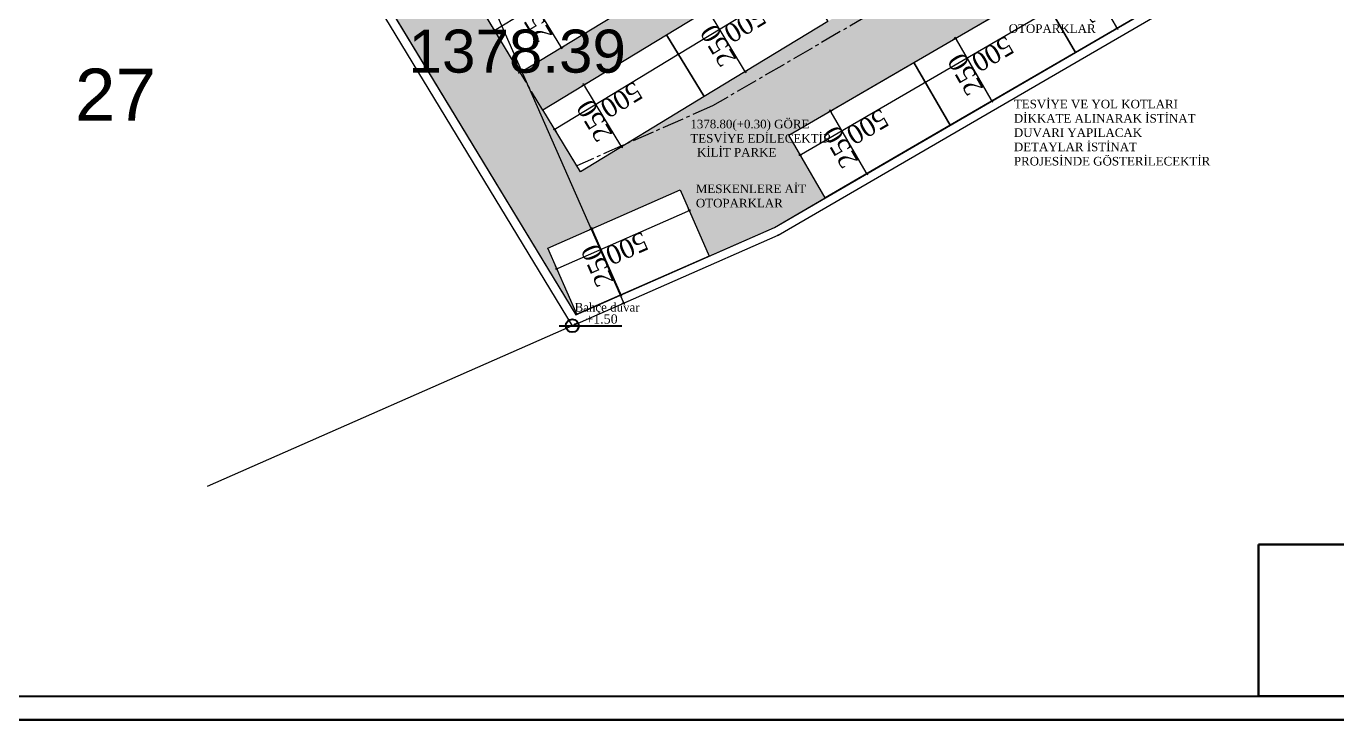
# Model space of a CAD drawing. Header units: millimetres. Extents: x 2232 to 85269, y -3593 to 5869.
# Drawn here: x 4897 to 6029, y -3593 to -2995 of the extents above; entities that cross this region are included whole.
import ezdxf

# ---------------------------------------------------------------- set-up
doc = ezdxf.new("R2010")
doc.units = ezdxf.units.MM
doc.linetypes.add('CENTER2', pattern=[112.5, 75, -12.5, 12.5, -12.5])
for name, color, linetype, lineweight in [('03_PARSEL_ALN_YENI', 40, 'Continuous', 0), ('Kiris', 7, 'Continuous', 30), ('KOMSU', 6, 'Continuous', 0), ('NKOT', 1, 'Continuous', 0), ('NOKTA', 30, 'Continuous', 0), ('NOKTA_PARSEL_YENI', 2, 'Continuous', 0), ('taramaa', 8, 'Continuous', 13), ('TEVHID', 4, 'Continuous', 0), ('TK_PARSEL', 2, 'Continuous', 0), ('yazı', 11, 'Continuous', 20), ('YOLATERK', 143, 'Continuous', 0), ('çerceve', 4, 'Continuous', 30), ('ÖLÇÜ İÇ', 7, 'Continuous', 9)]:
    doc.layers.add(name, color=color, linetype=linetype, lineweight=lineweight)
doc.layers.add('Kot', color=7, linetype='Continuous')
doc.layers.add('Yazi', color=7, linetype='Continuous')
doc.styles.add('ROMANT', font='times.ttf')
doc.styles.get("Standard").update_dxf_attribs({"font": 'arial.ttf'})
doc.styles.add('times new roman tur_1_18', font='times.ttf', dxfattribs={"height": 0.2})
doc.styles.add('Times roman', font='times.ttf')
doc.dimstyles.new('VAZİYET ÖLÇÜ', dxfattribs={"dimtxt": 65, "dimasz": 5, "dimexe": 5, "dimexo": 0, "dimgap": 0, "dimtad": 1, "dimdec": 0, "dimzin": 3, "dimdsep": 46, "dimtxsty": 'ROMANT', "dimblk": 'fm-dim', "dimcen": 9, "dimdle": 1.25, "dimse1": 1, "dimse2": 1, "dimaunit": 1, "dimadec": 4, "dimazin": 0, "dimtfac": 0.75, "dimtdec": 0, "dimtix": 1, "dimtofl": 0, "dimtmove": 2, "dimatfit": 3, "dimldrblk": '11_AR2', "dimfxl": 1, "dimtvp": 1, "dimtolj": 1, "dimtzin": 3, "dimarcsym": 0})

# ---------------------------------------------------------------- blocks, each defined once
blk = doc.blocks.new('fm-dim')
at = {"linetype": 'Continuous'}
for p, q in [((-0.5, 0), (-1, 0)), ((0, 0.5), (4e-16, 2)), ((0, -0.5), (0, -2)), ((0.5, -2e-16), (1, -4e-16))]:
    blk.add_line(p, q, dxfattribs=at)
at = {"color": 9, "linetype": 'Continuous'}
blk.add_circle((0, 0), 0.5, dxfattribs=at)
blk = doc.blocks.new('*D19')
at = {"layer": 'Defpoints', "color": 0, "transparency": 16777216}
for p in [(784669.4131599977, -318731.225567145, -11.59669621302051), (784669.4131599977, -318731.225567145), (784919.4131599976, -318731.2255671452, -11.59669621302051)]:
    blk.add_point(p, dxfattribs=at)
at = {"layer": 'ÖLÇÜ İÇ', "color": 0, "lineweight": -2, "transparency": 16777216}
blk.add_line((784914.4131599977, -318731.2255671451), (784674.4131599977, -318731.225567145), dxfattribs=at)
at = {"layer": 'ÖLÇÜ İÇ', "color": 0, "lineweight": -2, "transparency": 16777216, "xscale": 5, "yscale": 5, "zscale": 5}
for p, rotation in [((784669.4131599977, -318731.225567145), 179.999999999976), ((784919.4131599977, -318731.2255671451), 359.9999999999761)]:
    blk.add_blockref('fm-dim', p, dxfattribs=dict(at, rotation=rotation))
at = {"layer": 'ÖLÇÜ İÇ', "color": 0, "transparency": 16777216, "insert": (784794.4131599977, -318764.2879319613), "char_height": 65, "attachment_point": 5, "rotation": 179.99999999997607, "style": 'ROMANT'}
blk.add_mtext('\\A1;250', dxfattribs=at)
blk = doc.blocks.new('11_AR2')
blk.add_line((-0.5, 0), (-1, 0))
blk.add_circle((0, 0), 0.5)
blk = doc.blocks.new('*D20')
at = {"layer": 'Defpoints', "color": 0, "transparency": 16777216}
for p in [(784747.5802167184, -318397.8888023626, -11.59669621302051), (784747.5802167184, -318397.8888023626), (784747.5802167186, -318897.8888023625, -11.59669621302051)]:
    blk.add_point(p, dxfattribs=at)
at = {"layer": 'ÖLÇÜ İÇ', "color": 0, "lineweight": -2, "transparency": 16777216}
blk.add_line((784747.5802167186, -318892.8888023625), (784747.5802167184, -318402.8888023625), dxfattribs=at)
at = {"layer": 'ÖLÇÜ İÇ', "color": 0, "lineweight": -2, "transparency": 16777216, "xscale": 5, "yscale": 5, "zscale": 5}
for p, rotation in [((784747.5802167184, -318397.8888023625), 90.00000000002727), ((784747.5802167186, -318897.8888023625), 270.0000000000273)]:
    blk.add_blockref('fm-dim', p, dxfattribs=dict(at, rotation=rotation))
at = {"layer": 'ÖLÇÜ İÇ', "color": 0, "transparency": 16777216, "insert": (784780.6425815347, -318647.8888023625), "char_height": 65, "attachment_point": 5, "rotation": 270.0000000000273, "style": 'ROMANT'}
blk.add_mtext('\\A1;500', dxfattribs=at)
blk = doc.blocks.new('YTTYTY')
at = {"layer": 'NOKTA'}
blk.add_point((1084263.71621812, -446357.2932641347, -222.10693359375), dxfattribs=at)
at = {"layer": 'NKOT'}
blk.add_text('1378.39', height=148.7500071525574, dxfattribs=at).set_placement((1083882.544324792, -446357.2932641347, -222.10693359375))
blk = doc.blocks.new('*D2514')
at = {"layer": 'Defpoints', "color": 0, "transparency": 16777216}
for p in [(1128458.666321817, -444830.410304377), (1129480.256347148, -447153.3616409476), (1129480.256347148, -447153.3616409476)]:
    blk.add_point(p, dxfattribs=at)
at = {"layer": 'ÖLÇÜ İÇ', "color": 0, "lineweight": -2, "transparency": 16777216}
blk.add_line((1128460.679175354, -444834.9872488427), (1129478.243493612, -447148.7846964821), dxfattribs=at)
at = {"layer": 'ÖLÇÜ İÇ', "color": 0, "lineweight": -2, "transparency": 16777216, "xscale": 5, "yscale": 5, "zscale": 5}
for p, rotation in [((1128458.666321817, -444830.410304377), 113.7389844784439), ((1129480.256347148, -447153.3616409476), 293.7389844784439)]:
    blk.add_blockref('fm-dim', p, dxfattribs=dict(at, rotation=rotation))
at = {"layer": 'ÖLÇÜ İÇ', "color": 0, "transparency": 16777216, "insert": (1128999.726256016, -445978.5760330743), "char_height": 65, "attachment_point": 5, "rotation": 293.73898447844385, "style": 'ROMANT'}
blk.add_mtext('\\A1;2538', dxfattribs=at)
blk = doc.blocks.new('FGFDGFDG')
at = {"layer": 'ÖLÇÜ İÇ', "color": 3}
blk.add_lwpolyline([(784669.4131599978, -318397.8888023625), (784919.4131599978, -318397.8888023624), (784919.4131599977, -318897.8888023625), (784669.4131599977, -318897.8888023625)], close=True, dxfattribs=at)
at = {"layer": 'ÖLÇÜ İÇ'}
dim = blk.add_aligned_dim(p1=(784747.5802167187, -318897.8888023625), p2=(784747.5802167185, -318397.8888023625), distance=1.1641532182698902e-10, dimstyle='VAZİYET ÖLÇÜ', dxfattribs=at)
dim.commit()
dim.dimension.update_dxf_attribs({"geometry": '*D20', "text_midpoint": (784780.6425815347, -318647.8888023625, 11.59669621302051)})
dim = blk.add_aligned_dim(p1=(784919.4131599977, -318731.2255671451), p2=(784669.4131599977, -318731.225567145), distance=0, dimstyle='VAZİYET ÖLÇÜ', dxfattribs=at)
dim.commit()
dim.dimension.update_dxf_attribs({"geometry": '*D19', "text_midpoint": (784794.4131599977, -318764.2879319612, 11.59669621302051), "insert": (0, 5.820766091346741e-11)})
blk = doc.blocks.new('DFGDFG')
at = {"layer": 'taramaa'}
h = blk.add_hatch(dxfattribs=at)
h.set_pattern_fill('AR-HBONE', color=256, scale=8)
h.set_pattern_definition([(45, (-15000, 0), (0, 45.25483399593904), [96, -32]), (135, (-14977.372583, 22.627417), (3.552713678800501e-15, 45.25483399593904), [96, -32])])
h.paths.add_polyline_path([(1070330.959994344, -446180.5187171082), (1069903.560338346, -446439.9980689894), (1069773.820662405, -446226.2982409905), (1070201.220318403, -445966.8188891092)], flags=16)
h.paths.add_polyline_path([(1069476.160682348, -446699.4774208711), (1069346.421006407, -446485.7775928719), (1069773.820662405, -446226.2982409906), (1069903.560338346, -446439.9980689895)], flags=16)
h.paths.add_polyline_path([(1069268.490026999, -446357.6106203371), (1069138.750351058, -446143.9107923378), (1069566.150007056, -445884.4314404567), (1069695.889682997, -446098.1312684557)], flags=16)
h.paths.add_polyline_path([(1069695.889682997, -446098.1312684555), (1069566.150007056, -445884.4314404564), (1069993.549663054, -445624.9520885753), (1070123.289338995, -445838.6519165743)], flags=16)
h.paths.add_polyline_path([(1070330.959994343, -446180.5187171083), (1070201.220318403, -445966.8188891094), (1070628.619974401, -445707.3395372279), (1070758.359650342, -445921.0393652269)], flags=16)
h.paths.add_polyline_path([(1070758.359650341, -445921.0393652271), (1070628.6199744, -445707.3395372281), (1071056.019630398, -445447.8601853469), (1071185.759306339, -445661.5600133457)], flags=16)
h.paths.add_polyline_path([(1070123.289338994, -445838.6519165744), (1069993.549663054, -445624.9520885753), (1070420.949319052, -445365.4727366942), (1070550.688994993, -445579.1725646929)], flags=16)
h.paths.add_polyline_path([(1070550.688994992, -445579.1725646933), (1070420.949319051, -445365.4727366943), (1070848.34897505, -445105.993384813), (1070978.08865099, -445319.6932128118)], flags=16)
h.paths.add_polyline_path([(1070343.123073332, -445237.2421791067), (1070213.383397391, -445023.5423511075), (1070640.783053389, -444764.0629992266), (1070770.52272933, -444977.7628272253)], flags=16)
h.paths.add_polyline_path([(1069915.723417334, -445496.7215309878), (1069785.983741393, -445283.0217029889), (1070213.383397392, -445023.5423511076), (1070343.123073332, -445237.2421791067)], flags=16)
h.paths.add_polyline_path([(1069488.323761336, -445756.2008828691), (1069358.584085396, -445542.50105487), (1069785.983741394, -445283.0217029888), (1069915.723417334, -445496.7215309877)], flags=16)
h.paths.add_polyline_path([(1069060.924105339, -446015.6802347506), (1068931.184429398, -445801.9804067514), (1069358.584085396, -445542.5010548701), (1069488.323761337, -445756.2008828691)], flags=16)
h.paths.add_polyline_path([(1069150.983044046, -445200.5919908597), (1069280.722719987, -445414.2918188585), (1068853.323063989, -445673.77117074), (1068723.583388048, -445460.0713427408)], flags=16)
h.paths.add_polyline_path([(1070135.522031982, -444895.3331150959), (1069708.122375984, -445154.8124669773), (1069578.382700043, -444941.1126389782), (1070005.782356042, -444681.6332870969)], flags=16)
h.paths.add_polyline_path([(1069578.382700044, -444941.1126389783), (1069708.122375984, -445154.812466977), (1069280.722719986, -445414.2918188585), (1069150.983044046, -445200.5919908593)], flags=16)
h.paths.add_polyline_path([(1070433.182012039, -444422.1539352158), (1070562.92168798, -444635.8537632148), (1070135.522031982, -444895.3331150961), (1070005.782356041, -444681.6332870971)], flags=16)
h.paths.add_polyline_path([(1070225.56706871, -444080.2533112607), (1070355.30674465, -444293.9531392596), (1069927.907088652, -444553.432491141), (1069798.167412712, -444339.7326631419)], flags=16)
h.paths.add_polyline_path([(1069798.167412712, -444339.732663142), (1069927.907088653, -444553.4324911408), (1069500.507432655, -444812.9118430221), (1069370.767756714, -444599.2120150231)], flags=16)
h.paths.add_polyline_path([(1069370.767756714, -444599.2120150232), (1069500.507432655, -444812.911843022), (1069073.107776657, -445072.3911949033), (1068943.368100716, -444858.6913669042)], flags=16)
h.paths.add_polyline_path([(1068943.368100716, -444858.6913669045), (1069073.107776657, -445072.3911949033), (1068645.708120659, -445331.8705467847), (1068515.968444719, -445118.1707187857)], flags=16)
h.paths.add_polyline_path([(1069363.227766219, -446963.0761378718), (1069820.922212779, -446761.7907842378), (1069921.564889596, -446990.6380075184), (1070146.511777418, -446891.7106244044), (1070322.065481625, -446789.6828663062), (1070196.445657285, -446573.5355560458), (1071945.551441007, -445557.0765168785), (1071908.508127584, -445477.2901051996), (1071618.264733094, -445612.0445928975), (1070565.495297954, -443344.5180734409), (1070855.738692444, -443209.7635857433), (1070791.397294376, -443095.180977585), (1070512.377369198, -443251.8586127278), (1069777.950954467, -441943.952713458), (1069490.782350375, -441582.1312548602), (1069533.444361702, -441515.1373359005), (1069529.97113151, -441512.5762396128), (1069498.820534321, -441536.2445862077), (1068906.259114931, -440766.6564708418), (1068893.851192457, -440750.0576778108), (1068547.936205948, -440389.0274545492), (1068561.728864405, -440375.8122527273), (1068254.511709147, -440055.1708163104), (1068221.457129773, -440020.6718710881), (1067844.615155124, -439692.0528891165), (1068056.737690297, -439448.1240652706), (1067569.412825477, -439024.9492859059), (1067292.779433801, -439091.7097778161), (1066798.945474432, -439278.5658706021), (1066809.562237357, -439306.6244583249), (1066677.727533031, -439397.653182721), (1067037.6918944, -439744.6771855569), (1066864.179892982, -439924.6593662416), (1066839.06800119, -439900.4502218267), (1066145.019995517, -440620.3789445637), (1065785.055634148, -440273.3549417259), (1065749.25304982, -440310.492587242), (1066068.625941779, -440836.5454818886), (1067756.854583212, -439811.6020418108), (1068029.307902687, -440260.3716806087), (1068110.513837327, -440211.0706037513), (1068595.740225345, -441010.3079604671), (1068484.616314785, -441077.7725919567), (1069423.931568596, -442624.95934667), (1069535.055479155, -442557.4947151807), (1070020.281867173, -443356.7320718963), (1069939.075932536, -443406.0331487518), (1070211.529252012, -443854.8027875505), (1068476.286648658, -444908.2889561898), (1068181.380890852, -445087.3297064793), (1069460.31343594, -447193.4876655401), (1069463.870443035, -447191.9233611523)])
at = {"layer": '03_PARSEL_ALN_YENI', "lineweight": 0}
blk.add_lwpolyline([(1070022.90135233, -441665.3299331506), (1069667.596911534, -441172.1681555946), (1069560.825729593, -441035.8820134838), (1069052.367485262, -440386.8696930845), (1068553.397673211, -439856.735909446), (1068392.699481814, -439700.1285735805), (1067605.217454321, -439016.308482929), (1067292.779433801, -439091.7097778161), (1066795.525514125, -439279.8599096377), (1066513.300316474, -439474.7296889265), (1065424.48909933, -440604.1421538432), (1065466.044500402, -440672.5898508866), (1068138.595388918, -445074.6639249165), (1068304.508393898, -445347.9464060505), (1069448.319731398, -447231.5352258523), (1070160.130297578, -446918.4944131215), (1072089.977961666, -445796.9115246971), (1070882.462486736, -443196.0824441154)], close=True, dxfattribs=at)
blk.add_lwpolyline([(1065462.125633155, -440608.3268474831), (1065462.125633155, -440608.3268474831), (1065491.68847974, -440657.0210897376), (1068164.239368262, -445059.0951637765), (1068330.152373241, -445332.3776449105), (1069460.31343594, -447193.4876655401), (1070146.511777418, -446891.7106244044), (1072051.243963706, -445784.7242715819), (1070855.738692444, -443209.7635857431), (1069997.571635249, -441681.4937221496), (1069643.609015524, -441190.1943892715), (1069537.210040802, -441054.3833443267), (1069029.590175233, -440406.4411573189), (1068531.99592894, -439877.7688526358), (1068372.378810602, -439722.2150692107), (1067569.412825477, -439024.9492859059)], dxfattribs=at)
at = {"layer": 'KOMSU', "lineweight": 0}
blk.add_line((1069448.319731592, -447231.5352258523), (1069465.764353945, -447221.0024081905), dxfattribs=at)
at = {"layer": 'Kot', "color": 11, "linetype": 'Continuous', "lineweight": -3}
for points in [[(1069403.319731491, -447231.5352258523), (1069493.319731491, -447231.5352258523)], [(1069493.319731491, -447231.5352258523), (1069619.521045252, -447231.5352258523)]]:
    blk.add_lwpolyline(points, dxfattribs=at)
blk.add_circle((1069448.319731491, -447231.5352258523), 22.5, dxfattribs=at)
at = {"layer": 'NOKTA_PARSEL_YENI'}
blk.add_point((1069448.319731398, -447231.5352258523, -138060.7055664062), dxfattribs=at)
at = {"layer": 'NOKTA_PARSEL_YENI', "lineweight": 0}
for p in [(1069448.319731518, -447231.5352258966), (1069448.319731562, -447231.5352258523), (1069448.319731562, -447231.5352258523), (1069448.319731491, -447231.5352258523), (1069448.319731562, -447231.5352258523), (1069448.319731562, -447231.5352258523), (1069448.319731491, -447231.5352258523), (1069448.319731562, -447231.5352258523), (1069448.319731562, -447231.5352258523), (1069457.042042768, -447226.2688170214)]:
    blk.add_point(p, dxfattribs=at)
at = {"layer": 'taramaa'}
blk.add_lwpolyline([(1068484.616314785, -441077.7725919567), (1069423.931568596, -442624.95934667), (1069535.055479155, -442557.4947151807), (1070020.281867173, -443356.7320718963), (1069939.075932536, -443406.0331487518), (1070211.529252012, -443854.8027875505), (1068476.286648658, -444908.2889561898), (1068181.380890852, -445087.3297064793), (1069460.31343594, -447193.4876655401), (1069463.870443035, -447191.9233611523), (1069363.227766219, -446963.0761378718), (1069820.922212779, -446761.7907842378), (1069921.564889596, -446990.6380075184), (1070146.511777418, -446891.7106244044), (1070322.065481625, -446789.6828663062), (1070196.445657285, -446573.5355560458), (1071945.551441007, -445557.0765168785), (1071908.508127584, -445477.2901051996), (1071618.264733094, -445612.0445928975), (1070565.495297954, -443344.5180734409), (1070855.738692444, -443209.7635857433), (1070791.397294376, -443095.180977585), (1070512.377369198, -443251.8586127278), (1069777.950954467, -441943.952713458)], dxfattribs=at)
at = {"layer": 'TEVHID', "color": 3, "linetype": 'CENTER2', "lineweight": 0, "elevation": -138060.7055664062}
blk.add_lwpolyline([(1068196.701935383, -440207.2849626337), (1068438.789564643, -440464.4925687591), (1068672.745651428, -440713.0607636346), (1068913.001794224, -441019.731367357), (1069267.798644707, -441472.6053835392), (1069439.570899904, -441711.0248936596), (1069600.739400988, -441934.7264164797), (1070437.065915218, -443424.1014712621), (1071032.714920314, -444707.0508714879), (1071444.411329, -445593.7906394469), (1069933.15496162, -446472.0979344826), (1069463.544810111, -446678.6235895273), (1069132.838006102, -446134.0271004015), (1068560.932337367, -445192.2326904827), (1068395.035182353, -444918.9763135171), (1065908.20095464, -440822.8041780747), (1066838.552322823, -439857.7604538429), (1067029.470901335, -439725.9357210886), (1067440.477233759, -439570.4198114797), (1067471.983283722, -439562.816393176), (1068054.02162827, -440068.2368340697)], close=True, dxfattribs=at)
at = {"layer": 'TK_PARSEL'}
blk.add_polyline3d([(1067005.057552322, -445622.5107334693, -137263.7377262115), (1068138.595388918, -445074.6639249165, -137409.9798679352), (1068304.508393898, -445347.9464060505, -138060.7055664062), (1069448.319731398, -447231.5352258523, -137940.7055616379), (1068186.300183571, -447786.5472339232, -137600.458240509)], dxfattribs=at)
at = {"layer": 'YOLATERK'}
blk.add_point((1070160.130297578, -446918.4944131215, -133949.7055053711), dxfattribs=at)
at = {"layer": 'ÖLÇÜ İÇ'}
for p, rotation in [((952496.5831610959, 392585.2632284523), 300.1641650014351), ((934521.4247606704, 390085.7987267335, -138060.7055664062), 301.2624292926125), ((935156.4950720172, 390003.4112780811, -138060.7055664062), 301.2624292926125), ((952064.2885405757, 392334.0235797713), 300.1641650014351), ((934729.0954160194, 389743.9319261996, -138060.7055664062), 301.2624292926125), ((951631.9939200555, 392082.7839310903), 300.1641650014351), ((1045393.892588518, 399693.5380822015), 293.7389844784536)]:
    blk.add_blockref('FGFDGFDG', p, dxfattribs=dict(at, rotation=rotation))
at = {"layer": 'Kot', "color": 11, "linetype": 'Continuous', "lineweight": -3, "style": 'times new roman tur_1_18'}
blk.add_text('+1.50', height=32, dxfattribs=at).set_placement((1069493.319731491, -447224.0352258523))
at = {"layer": 'Yazi'}
blk.add_text('27', height=179.9999952316284, dxfattribs=at).set_placement((1067729.876663796, -446523.3499544699, -138060.7055664062))
at = {"layer": 'yazı', "color": 2, "ltscale": 5, "char_height": 29.57511514055723, "width": 491.2614622704825, "attachment_point": 7, "rotation": 5.38052050047172e-09, "style": 'Times roman'}
for insert in [(1070956.314400008, -446220.2731443192), (1069875.343909916, -446822.9049687498)]:
    blk.add_mtext('MESKENLERE AİT OTOPARKLAR', dxfattribs=dict(at, insert=insert))
at = {"layer": 'yazı', "ltscale": 5, "char_height": 29.57511514055723, "attachment_point": 7, "rotation": 5.38052050047172e-09, "style": 'Times roman'}
for s, insert, width in [('TESVİYE VE YOL KOTLARI DİKKATE ALINARAK İSTİNAT DUVARI YAPILACAK\\PDETAYLAR İSTİNAT PROJESİNDE GÖSTERİLECEKTİR', (1070974.124610304, -446678.1803240369), 697.1996268557318), ('1378.80(+0.30) GÖRE TESVİYE EDİLECEKTİR', (1069856.366853589, -446599.4758921144), 491.2614622704825), ('KİLİT PARKE', (1069879.20211939, -446647.001452302), 491.2614622704825), ('Bahçe duvar', (1069456.247716383, -447191.9233611523), 491.2614622704825)]:
    blk.add_mtext(s, dxfattribs=dict(at, insert=insert, width=width))
blk = doc.blocks.new('RRRR')
at = {"layer": 'Kiris', "color": 18, "true_color": 0x000000}
blk.add_blockref('DFGDFG', (59854.18093192764, 0), dxfattribs=at)
at = {"layer": 'NKOT', "color": 18, "true_color": 0x000000}
blk.add_blockref('YTTYTY', (44854.18093192764, 0), dxfattribs=at)
at = {"layer": 'ÖLÇÜ İÇ'}
dim = blk.add_aligned_dim(p1=(1128458.666321817, -444830.4103043771), p2=(1129480.256347148, -447153.3616409476), distance=0, dimstyle='VAZİYET ÖLÇÜ', dxfattribs=at)
dim.commit()
dim.dimension.update_dxf_attribs({"geometry": '*D2514', "text_midpoint": (1128999.726256016, -445978.5760330743)})

msp = doc.modelspace()

# ---------------------------------------------------------------- linework, layer by layer
msp.add_line((3332.357175321222, -3593.400889016325), (85269.23521938325, -3593.400889016325))
at = {"layer": 'çerceve'}
for points in [[(7226.455107330947, -3593.400889016325), (3332.357175321222, -3593.400889016325), (3332.357175321222, 906.599110983675), (7226.455107330947, 906.599110983675)], [(7206.455107330947, -3572.952010326539), (3352.357175321222, -3573.400889016325), (3352.357175321222, 889.1066277019117), (7206.455107330947, 889.1066277019117)], [(5961.342202046091, -3442.026809644406), (7196.531178563038, -3442.026809644406), (7196.531178563038, -3572.96624338998), (5961.342202046091, -3572.96624338998)]]:
    msp.add_lwpolyline(points, close=True, dxfattribs=at)

# ---------------------------------------------------------------- block references
at = {"layer": 'ÖLÇÜ İÇ', "xscale": 0.25, "yscale": 0.25, "zscale": 0.25}
msp.add_blockref('RRRR', (-276957.0581597823, 108554.6987220953), dxfattribs=at)

doc.saveas('drawing.dxf')
